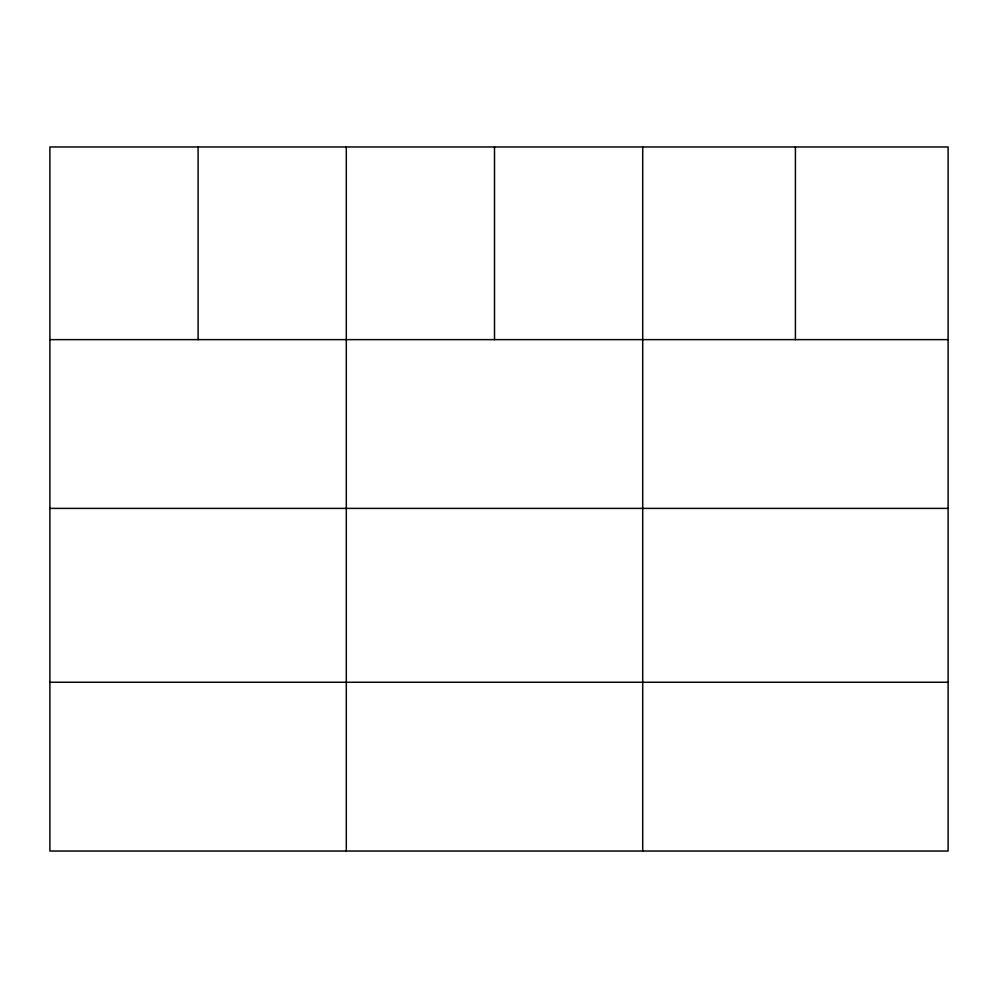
<?xml version="1.0" encoding="UTF-8"?>
<svg xmlns="http://www.w3.org/2000/svg" width="998" height="998" viewBox="0 0 998 998"><rect width="100%" height="100%" fill="white"/><g stroke="black" fill="none" stroke-linecap="round" stroke-linejoin="round"><path stroke-width="1.5" d="M948.1 508.394L948.1 146.968L49.9 146.968L49.9 851.032L948.1 851.032L948.1 508.394L49.9 508.394M49.9 339.632L948.1 339.632M49.9 682.27L948.1 682.27M795.406 146.968L795.406 339.632M642.712 146.968L642.712 851.032M494.509 146.968L494.509 339.632M346.306 146.968L346.306 851.032M198.103 146.968L198.103 339.632"/></g></svg>
